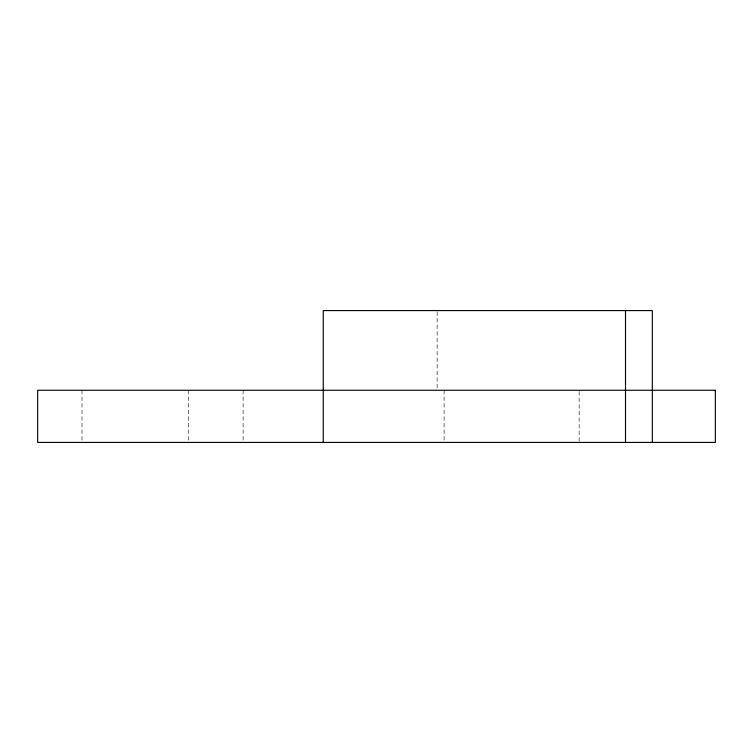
<?xml version="1.0" encoding="UTF-8"?>
<svg xmlns="http://www.w3.org/2000/svg" width="753" height="753" viewBox="0 0 753 753"><rect width="100%" height="100%" fill="white"/><g stroke="black" fill="none" stroke-linecap="round" stroke-linejoin="round"><path stroke-width="0.56" stroke-dasharray="3.77 2.82" d="M579.142 391.428L579.142 441.267M444.101 390.261L444.101 441.267M437.145 311.742L437.145 389.094M243.115 390.261L243.115 441.267M188.495 390.261L188.495 441.267M81.992 390.261L81.992 441.267"/><path stroke-width="1.13" d="M652.314 442.425L652.314 310.575L323.253 310.575L323.253 442.425M625.508 310.575L625.508 442.425M715.35 390.261L37.65 390.261L37.65 442.425L715.35 442.425L715.35 390.261"/></g></svg>
